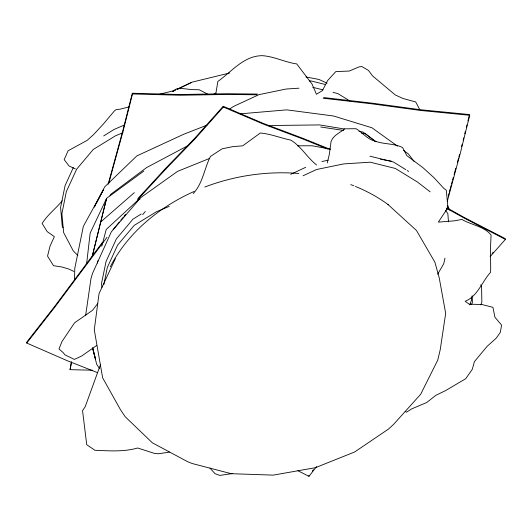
<?xml version="1.0" encoding="UTF-8"?>
<svg xmlns="http://www.w3.org/2000/svg" width="532" height="532" viewBox="0 0 532 532"><rect width="100%" height="100%" fill="white"/><g stroke="black" fill="none" stroke-linecap="round" stroke-linejoin="round"><path stroke-width="0.8" d="M74.513 279.938L74.786 268.308L83.344 226.353L103.494 189.618L96.259 203.503M86.689 263.16L90.167 233.083L106.593 198.343L143.859 171.031M85.625 315.649L90.932 278.868L92.415 273.641L111.301 231.899L140.8 197.565L177.548 171.377L209.734 158.35M215.719 94.31L217.854 81.449C231.779 71.607 243.762 55.694 262.316 55.674C274.233 56.452 285.105 62.324 296.723 63.913L312.124 84.182L316.427 94.277L322.419 90.586L327.619 80.545L335.818 71.594L349.285 71.049L358.94 66.926L361.833 66.553L368.457 70.404L372.54 75.877L395.276 94.942L403.05 98.506L415.685 101.945L419.815 109.738M103.833 284.726L107.271 267.629L117.585 245.146L134.19 225.402L156.361 211.783L169.243 206.369M71.368 361.66L70.064 369.667L92.262 370.199M70.064 369.667L71.554 362.392M444.985 258.166L443.721 263.779L437.63 274.233M327.247 162.932L329.288 154.566L331.057 141.585C333.438 134.975 339.842 133.047 344.623 128.817L356.061 128.711C362.724 132.594 367.233 139.411 375.073 141.086C383.918 144.498 394.165 143.234 402.604 147.577L406.84 155.61L423.226 167.919L434.172 177.874L443.701 188.255L446.262 190.17L447.984 207.613L438.335 222.117L454.554 220.813L461.942 219.443C471.492 225.142 483.781 226.073 491.083 235.024L490.511 247.56L490.684 269.159L490.517 272.411L490.112 272.823C481.939 282.053 477.39 296.384 465.161 301.292L469.231 304.151L482.005 304.55L492.918 307.303L494.933 317.245L501.59 325.085L500.299 332.394L496.23 338.153L487.059 346.432L474.411 361.634L472.316 369.255L465.753 378.671L445.643 390.574L435.888 395.303L426.664 402.544L411.635 408.902L406.594 412.174L405.224 411.502M100.674 221.997L92.169 256.65L106.593 198.343L100.674 221.997L134.37 192.611M461.57 146.646L462.168 144.239M463.159 140.229L463.758 137.821M464.755 133.811L465.347 131.404M466.345 127.394L466.943 124.987M467.934 120.977L469.33 115.358M323.788 97.575L371.815 103.122L420.912 109.785L469.523 114.56L469.716 115.291L460.366 152.99L447.206 201.615M257.548 94.071L227.224 93.718L180.029 94.51L132.308 93.233L122.859 130.553L108.122 184.305M132.308 93.233L132.495 93.965L123.045 131.284L108.728 183.434M448.263 196.082L448.888 193.675M449.307 192.079L450.139 188.873M97.316 263.134L97.948 260.727M101.765 246.296L106.22 229.458L137.821 200.271L139.989 199.048M450.345 188.075L451.003 185.681M451.442 184.092L452.094 181.705M452.533 180.115L453.184 177.728M454.062 174.543L455.811 168.179M457.34 162.606L458.431 158.622M458.863 157.033L459.522 154.646M480.848 304.949L481.852 301.923L481.573 286.183L480.728 284.82M469.856 304.876L471.671 299.45L471.578 297.022M471.611 304.603L472.396 302.269L472.163 295.759M100.388 364.886L85.186 406.741L82.546 410.611L86.729 444.712L94.935 450.278C109.213 450.83 123.737 452.04 137.668 447.997L154.134 453.297L158.443 453.776L169.389 452.107M73.316 167.56L65.084 185.621L60.581 207.447L62.271 226.313L63.035 227.763M115.331 258.738L99.045 293.604L94.284 329.827L102.643 377.82L120.565 409.859L125.193 416.716L152.332 442.797L187.676 461.723L192.185 463.518L231.247 473.699L273.262 475.123L315.35 467.701L354.651 451.981L388.493 429.058L393.574 424.403L420.672 394.265L437.696 360.244L440.197 349.87L445.676 313.395L439.233 277.87L434.89 262.19L416.456 230.462L387.921 204.441M109.951 195.823L110.689 194.353L146.639 167.56L187.084 146.107M94.217 207.214L104.718 186.825L136.844 155.909L183.733 134.25L206.915 125.186M94.736 206.423L95.494 204.966M102.31 242.532L54.344 306.838L26.6 342.309L26.746 343.04L66.746 360.49L97.256 372.546M106.965 237.319L54.49 307.569L26.746 343.04M97.762 303.539L92.475 310.362L74.54 322.838L61.985 341.517L58.986 348.972L63.228 352.669L64.871 354.811L74.36 359.419L81.775 355.961L96.545 345.567M312.351 471.059L313.355 469.769M297.887 470.707L308.966 476.326L316.527 466.624M113.103 229.591L119.321 221.997M120.877 220.102L122.952 217.575M123.989 216.305L125.545 214.409M142.669 214.622L145.322 211.503M492.147 253.438L493.237 252.201M490.105 256.643L505.4 239.373L505.254 238.635L464.556 217.648L447.266 207.992M330.159 149.339L302.655 138.24L263.147 123.344L223.214 106.28L194.785 138.227L165.931 168.026L137.888 198.516M223.214 106.28L223.36 107.018L194.925 138.965L166.07 168.764L137.475 199.866M193.236 193.582C202.812 183.334 204.281 168.611 210.419 156.481L222.024 148.847L232.876 146.613L242.659 145.841L260.321 133.007C270.682 133.884 280.583 138.034 290.838 140.115C301.212 146.433 307.17 157.618 316.64 165M62.251 200.79C55.84 208.591 47.395 214.895 42.128 223.46L47.182 231.606L54.37 236.66L50.061 246.037L47.547 256.118L53.499 265.687L61.772 266.964L68.874 269.072L73.862 271.426M229.452 109.153L233.588 106.42L259.037 94.63L286.143 89.03L299.024 88.192M103.727 135.913L114.101 129.416L124.714 124.894M141.226 213.997L132.927 219.191L116.335 238.961L106.041 261.538L101.539 283.37L101.905 287.466M172.807 91.391L175.035 90.32M177.256 89.256L192.079 82.141L229.631 73.004M172.528 91.398L175.52 89.988M177.016 89.283L191.241 82.6M290.711 174.343L305.674 167.307M129.07 106.899L120.072 109.193L116.315 109.565L114.759 110.523L103.381 124.003L93.479 134.689L87.255 140.302L68.096 150.762L64.192 159.653L69.1 165.997L75.378 168.917M303.094 175.76L316.567 169.515L343.672 163.916L370.239 162.194L395.309 168.445L417.261 181.891L430.189 191.866M122.978 132.681L115.397 135.86L93.233 149.479L76.628 169.229L66.314 191.706L61.892 213.684L63.641 232.597L73.25 250.871L77.865 255.546M158.529 94.51L173.139 90.852L176.744 88.824L182.536 88.531L191.48 89.595L199.207 89.755L207.919 94.304M232.743 473.507L219.736 475.409L215.068 473.719L209.967 468.107M321.827 161.548L328.204 160.185M269.152 126.031L273.248 125.486L319.506 124.92L344.497 129.017M240.511 113.815L286.735 109.858L333.564 116.003L371.954 127.786L397.497 146.134M309.238 80.99L310.854 80.904L325.737 84.588M297.454 145.808L312.277 145.775L330.159 149.133M256.916 94.789L227.41 94.45L180.215 95.241L132.495 93.965M469.716 115.291L421.098 110.516L372.001 103.853L323.163 98.214M320.743 127.002L343.559 130.44M361.494 133.146L365.564 133.758L376.011 141.791M359.007 131.397L363.037 132.056L374.747 141.1M380.453 159.181L391.718 161.243M305.913 76.954L318.914 79.448L327.1 83.152M369.946 156.175L393.447 162.001L405.849 169.688M312.716 87.301L322.897 89.841M333.085 92.382L337.78 93.559L349.817 100.934M328.011 149.153L302.801 138.978L263.293 124.076L223.36 107.018M505.4 239.373L464.702 218.386L446.687 208.331M407.233 170.539L408.609 171.397M403.549 150.476L408.25 153.854L414.209 161.562M445.563 210.306L447.844 213.631L448.469 221.797M99.477 368.437L96.684 364.327L92.661 348.241M447.538 205.625L449.54 210.034M92.608 347.881L95.507 359.14L92.681 347.995M308.819 475.595L308.966 476.326M446.873 208.005L446.96 209.661M110.237 266.898A171.337 134.27 -10.4 0 1 194.12 191.453M204.8 187.031A171.337 134.27 -10.4 0 1 298.844 173.472M350.728 184.604A171.344 134.623 -11.3 0 1 353.86 185.808M355.416 186.439A171.344 134.623 -11.3 0 1 388.427 204.787M214.137 93.572A175.081 137.156 -10.7 0 1 215.739 93.193"/></g></svg>
